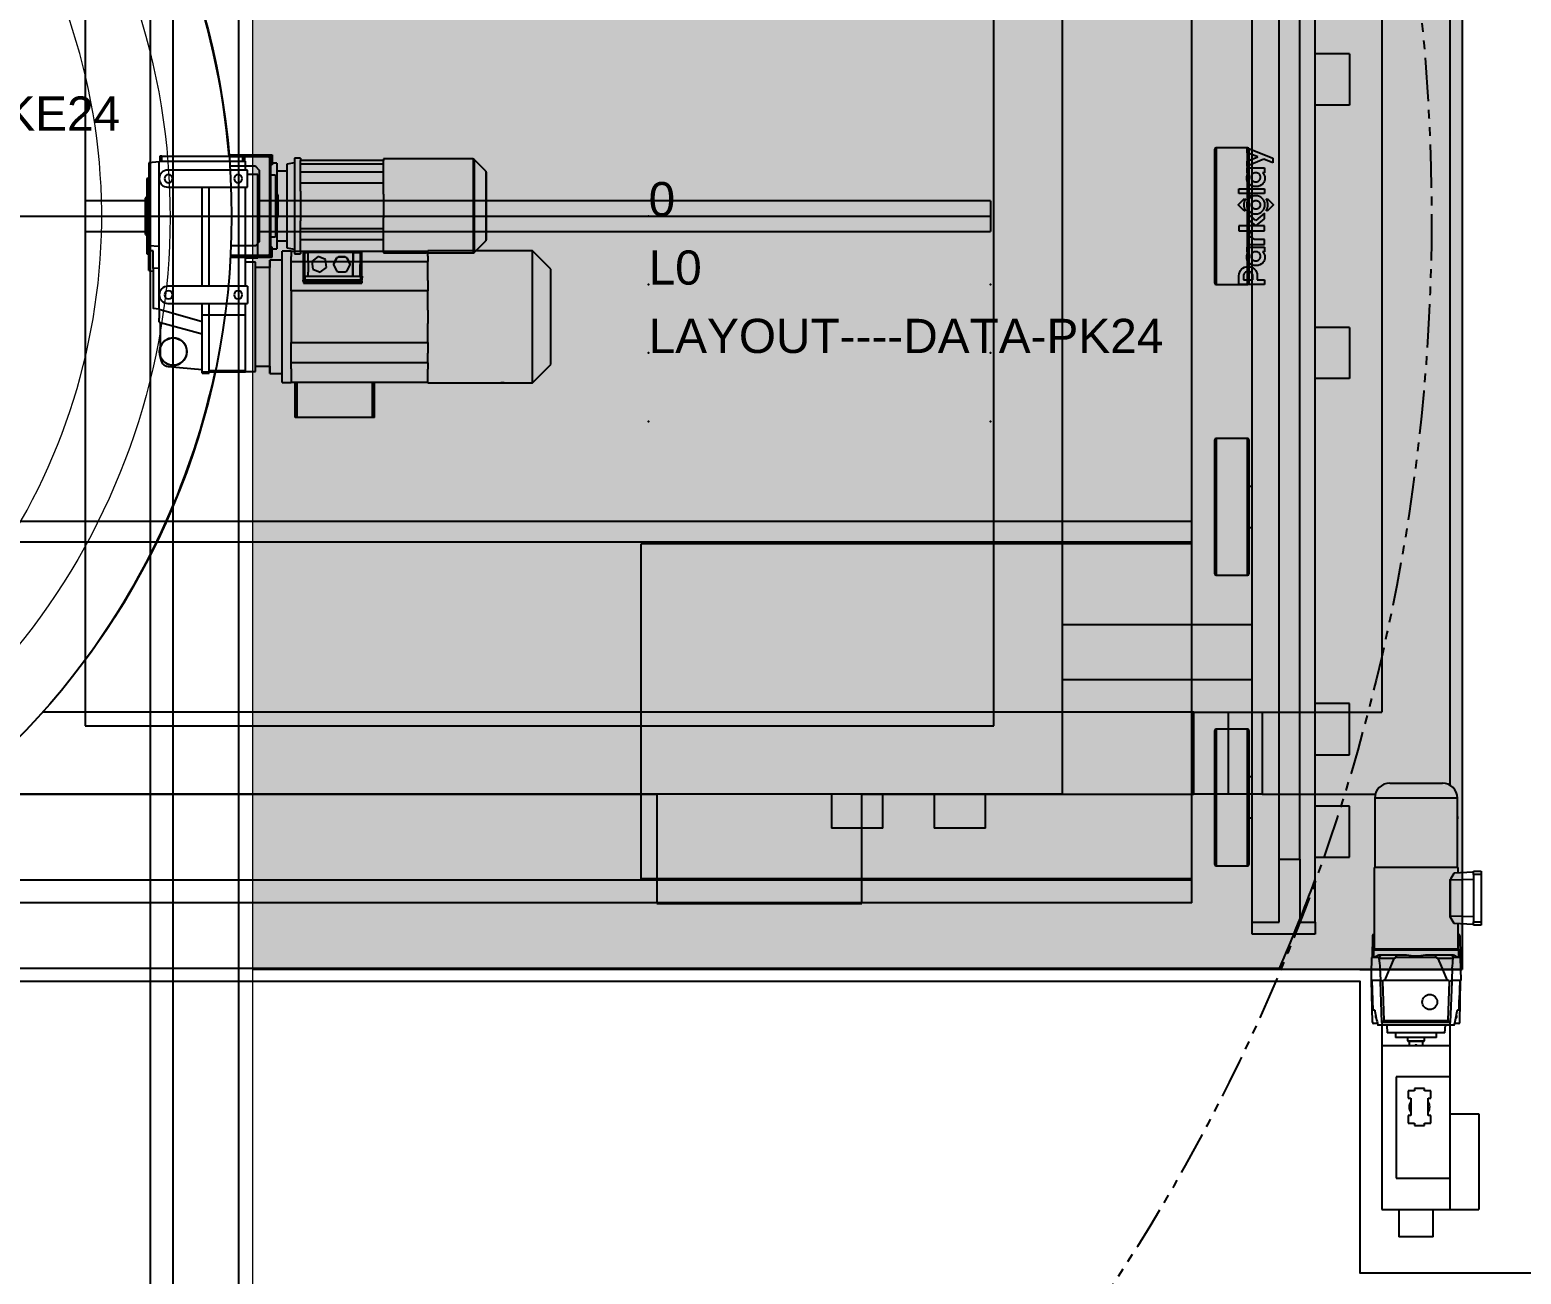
# Model space of a CAD drawing. Header units: millimetres. Extents: x 870 to 18710, y 295 to 21115.
# Drawn here: x 2006.1 to 2224.2, y 1116.1 to 1298 of the extents above; entities that cross this region are included whole.
import ezdxf

# ---------------------------------------------------------------- set-up
doc = ezdxf.new("R2010")
doc.units = ezdxf.units.MM
doc.set_wipeout_variables(frame=1)
doc.linetypes.add('PHANTOM', pattern=[12.7, 6.35, -1.27, 1.27, -1.27, 1.27, -1.27])
for name, color, linetype in [('PK24-LOGO', 7, 'Continuous'), ('PK24E', 7, 'Continuous'), ('PK24E-DATA', 7, 'Continuous'), ('PKE24E-HIDDEN', 7, 'Continuous')]:
    doc.layers.add(name, color=color, linetype=linetype)
for name, color, linetype, true_color in [('PK24-SYS-ROOM', 8, 'Continuous', 0x808080), ('PK24E-COMP-PALLET', 132, 'Continuous', 0x00b7c8), ('PK24E-HELPER', 253, 'PHANTOM', 0xa1a1a1), ('PK24E-SYS-LIFT', 31, 'Continuous', 0xffcc5a)]:
    doc.layers.add(name, color=color, linetype=linetype, true_color=true_color)
doc.layers.add('PK24E-TTARROW', color=20, linetype='Continuous', lineweight=20, true_color=0xf54b32)
doc.styles.get("Standard").update_dxf_attribs({"font": 'arial.ttf'})

# ---------------------------------------------------------------- blocks, each defined once
blk = doc.blocks.new('ELIFTTT-CHASIS--TOP-COMP-PKE24')
at = {"layer": 'PK24E-SYS-LIFT'}
for p, q in [((287.25, -83.22), (287.25, 83.22)), ((277.25, 72.5), (277.25, -72.5)), ((108.63, 9), (114.95, 9)), ((114.75, 8.8), (108.64, 8.8)), ((114.75, -5.8), (114.75, 8.8)), ((114.95, 9), (114.95, 8)), ((114.4, 8.7), (108.65, 8.7)), ((112.38, 7.3), (108.76, 7.3)), ((113.01, 6.79), (112.59, 7.21)), ((113.1, -3.58), (113.1, 6.58)), ((114.6, -5.5), (114.6, 8.5)), ((114.95, 8), (114.75, 8)), ((114.95, 7.5), (114.75, 7.5)), ((114.95, 8), (114.95, 7.5)), ((115.6, 7.75), (114.95, 7.75)), ((115.6, 7.75), (115.6, 3.3)), ((117.1, 6.6), (115.6, 6.6)), ((118.2, 7.8), (117.1, 7.61)), ((117.1, 7.61), (117.1, -4.61)), ((119.1, 8.5), (118.2, 8.5)), ((118.2, 8.5), (118.2, -5.5)), ((119.1, 8.5), (119.1, 8.15)), ((119.1, 7.64), (119.1, 8.15)), ((131.2, 8.15), (119.1, 8.15)), ((119.1, 7.64), (119.1, 7.62)), ((119.1, 6.42), (119.1, 7.62)), ((131.2, 7.62), (119.1, 7.62)), ((144.33, 8.37), (131.2, 8.37)), ((131.2, 8.37), (131.2, 8.15)), ((131.2, 7.62), (131.2, 8.15)), ((131.2, 6.42), (131.2, 7.62)), ((144.33, 8.37), (144.33, 6.36)), ((146.2, 6.58), (144.47, 8.31)), ((144.47, 8.31), (144.47, 6.32)), ((146.2, 6.58), (146.2, 5.09)), ((115.45, 6), (114.75, 6)), ((115.45, 6), (115.45, -3)), ((119.1, 4.82), (119.1, 6.42)), ((131.2, 6.42), (119.1, 6.42)), ((119.1, 3.69), (119.1, 4.82)), ((131.2, 4.82), (119.1, 4.82)), ((131.2, 4.82), (131.2, 6.42)), ((131.2, 3.22), (131.2, 4.82)), ((144.33, 6.36), (144.33, -5.37)), ((144.47, 6.32), (144.47, -5.31)), ((146.2, 5.09), (146.2, -3.58)), ((146.26, -3.44), (146.26, 6.44)), ((146.26, 6.43), (146.26, -3.43)), ((146.3, -3.35), (146.3, 6.35)), ((115.6, 1.5), (115.6, 3.3)), ((115.8, 3.13), (115.6, 3.13)), ((115.8, -0.13), (115.8, 3.13)), ((119.1, 3.69), (119.1, -0.69)), ((131.2, 3.22), (131.2, -0.22)), ((115.6, -0.3), (115.6, 1.5)), ((115.6, -0.13), (115.8, -0.13)), ((115.6, -0.3), (115.6, -4.75)), ((119.1, -1.82), (119.1, -0.69)), ((119.1, -1.82), (119.1, -1.82)), ((131.2, -1.82), (119.1, -1.82)), ((119.1, -3.44), (119.1, -1.82)), ((131.2, -1.82), (131.2, -0.22)), ((131.2, -3.44), (131.2, -1.82)), ((108.92, -4.3), (112.38, -4.3)), ((112.59, -4.21), (113.01, -3.79)), ((114.75, -3), (115.45, -3)), ((115.6, -3.6), (117.1, -3.6)), ((119.1, -3.44), (119.1, -3.57)), ((131.2, -3.44), (119.1, -3.44)), ((119.1, -5.15), (119.1, -3.57)), ((131.2, -5.15), (131.2, -3.44)), ((144.47, -5.31), (146.2, -3.58)), ((108.83, -6), (114.95, -6)), ((108.85, -5.7), (114.4, -5.7)), ((114.75, -5.8), (108.85, -5.8)), ((114.95, -4.5), (114.75, -4.5)), ((114.95, -5), (114.75, -5)), ((114.95, -5), (114.95, -4.5)), ((114.95, -4.75), (115.6, -4.75)), ((114.95, -6), (114.95, -5)), ((117.1, -4.61), (118.2, -4.8)), ((118.2, -5.5), (119.1, -5.5)), ((119.1, -5.15), (119.1, -5.5)), ((131.2, -5.15), (119.1, -5.15)), ((119.5, -5.3), (119.5, -5.15)), ((119.7, -5.3), (119.5, -5.3)), ((119.53, -8.75), (119.5, -5.3)), ((119.7, -5.3), (119.7, -5.15)), ((119.72, -5.3), (119.7, -5.3)), ((119.72, -5.3), (120.15, -5.3)), ((119.73, -8.75), (119.72, -5.3)), ((126.81, -5.3), (120.15, -5.3)), ((120.15, -5.3), (120.15, -5.3)), ((120.15, -5.3), (120.2, -8.17)), ((120.15, -5.3), (120.2, -8.17)), ((121.68, -5.91), (120.76, -6.61)), ((121.68, -5.91), (120.76, -6.61)), ((121.68, -5.91), (121.68, -5.9)), ((122.75, -6.35), (121.68, -5.91)), ((122.75, -6.35), (121.68, -5.91)), ((122.9, -7.49), (122.75, -6.35)), ((122.75, -6.35), (122.75, -6.35)), ((122.9, -7.49), (122.75, -6.35)), ((123.94, -6.92), (124.42, -6.08)), ((124.42, -6.09), (123.94, -6.92)), ((124.42, -6.09), (124.42, -6.08)), ((124.65, -5.95), (125.61, -5.95)), ((124.65, -5.95), (124.65, -5.95)), ((125.61, -5.95), (124.65, -5.95)), ((125.61, -5.95), (125.61, -5.95)), ((125.84, -6.08), (126.32, -6.92)), ((125.84, -6.09), (125.84, -6.08)), ((126.32, -6.92), (125.84, -6.09)), ((126.76, -8.17), (126.81, -5.3)), ((126.81, -5.3), (126.76, -8.17)), ((126.81, -5.3), (126.81, -5.3)), ((126.81, -5.3), (127.84, -5.3)), ((127.83, -8.75), (127.84, -5.3)), ((127.86, -5.3), (127.84, -5.3)), ((127.86, -5.3), (127.86, -5.15)), ((128.06, -5.3), (127.86, -5.3)), ((128.03, -8.75), (128.06, -5.3)), ((128.06, -5.3), (128.06, -5.15)), ((131.2, -5.15), (131.2, -5.37)), ((131.2, -5.37), (137.47, -5.37)), ((137.79, -5.37), (144.33, -5.37)), ((120.2, -8.17), (120.2, -8.17)), ((120.2, -8.75), (120.2, -8.17)), ((120.2, -8.75), (120.2, -8.17)), ((120.2, -8.75), (120.2, -8.17)), ((120.76, -6.61), (120.76, -6.61)), ((120.76, -6.61), (120.91, -7.75)), ((120.91, -7.75), (121.98, -8.2)), ((121.98, -8.2), (122.9, -7.49)), ((122.9, -7.49), (122.9, -7.49)), ((123.93, -7.05), (123.93, -7.05)), ((123.94, -6.92), (123.94, -6.91)), ((123.94, -7.19), (124.42, -8.02)), ((124.65, -8.15), (125.61, -8.15)), ((125.84, -8.02), (126.32, -7.19)), ((126.32, -6.92), (126.32, -6.91)), ((126.33, -7.05), (126.33, -7.05)), ((126.76, -8.17), (126.76, -8.17)), ((126.76, -8.17), (126.76, -8.17)), ((126.76, -8.75), (126.76, -8.17)), ((126.76, -8.75), (126.76, -8.17)), ((126.76, -8.17), (126.76, -8.75)), ((119.48, -8.75), (119.49, -9.33)), ((119.71, -8.75), (119.48, -8.75)), ((119.49, -9.5), (119.59, -9.5)), ((119.49, -9.5), (119.5, -9.68)), ((119.5, -9.68), (119.5, -9.75)), ((119.5, -9.68), (128.06, -9.68)), ((119.5, -9.75), (119.5, -9.8)), ((119.5, -9.75), (128.06, -9.75)), ((119.5, -9.8), (128.06, -9.8)), ((119.59, -9.5), (127.97, -9.5)), ((127.97, -9.5), (119.59, -9.5)), ((119.59, -9.5), (119.59, -9.5)), ((119.71, -8.75), (119.71, -9.29)), ((119.71, -8.75), (127.85, -8.75)), ((119.71, -9.29), (127.85, -9.29)), ((127.85, -8.75), (127.85, -9.29)), ((128.08, -8.75), (127.85, -8.75)), ((127.97, -9.5), (128.07, -9.5)), ((127.97, -9.5), (127.97, -9.5)), ((128.07, -9.5), (128.06, -9.68)), ((128.06, -9.68), (128.06, -9.75)), ((128.06, -9.75), (128.06, -9.8)), ((128.08, -8.75), (128.07, -9.33)), ((249.75, -72.5), (81.39, -72.5)), ((249.75, -84.5), (249.75, -72.5)), ((249.75, -72.5), (254.75, -72.5)), ((254.75, -72.5), (254.75, -84.5)), ((254.75, -72.5), (259.75, -72.5)), ((259.75, -72.5), (259.75, -84.5)), ((259.75, -72.5), (277.25, -72.5)), ((68.85, -84.5), (171.2, -84.5)), ((171.2, -84.5), (171.2, -100.5)), ((201.2, -100.5), (201.2, -84.5)), ((201.2, -84.5), (249.75, -84.5)), ((254.75, -84.5), (249.75, -84.5)), ((259.75, -84.5), (254.75, -84.5)), ((259.75, -84.5), (276.28, -84.5)), ((278.4, -82.9), (286.1, -82.9)), ((276.2, -85.1), (276.2, -95.25)), ((288.3, -85.1), (276.2, -85.1)), ((288.3, -87.8), (288.3, -85.1)), ((288.3, -88.12), (288.3, -87.8)), ((288.3, -95.25), (288.3, -88.12)), ((276.1, -95.25), (276.1, -107.18)), ((288.4, -95.25), (276.1, -95.25)), ((290.65, -95.9), (287.79, -96.05)), ((288.4, -96.02), (288.4, -95.25)), ((290.65, -96.28), (290.65, -95.78)), ((290.65, -95.78), (291.75, -95.78)), ((291.75, -95.78), (291.75, -96.28)), ((287.2, -97.08), (287.2, -102.38)), ((287.2, -97.08), (287.25, -97.08)), ((290.65, -97), (287.25, -97.08)), ((287.25, -97.01), (287.25, -97.08)), ((287.25, -97.08), (287.25, -102.38)), ((287.25, -97.08), (287.25, -97.08)), ((291.75, -96.28), (290.65, -96.28)), ((290.65, -96.28), (290.65, -103.18)), ((291.75, -96.28), (291.75, -103.18)), ((171.2, -100.5), (201.2, -100.5)), ((287.2, -102.38), (287.25, -102.38)), ((290.65, -102.45), (287.25, -102.38)), ((287.25, -102.38), (287.25, -102.38)), ((287.25, -102.45), (287.25, -102.38)), ((290.65, -103.56), (287.79, -103.41)), ((288.4, -107.18), (288.4, -103.44)), ((290.65, -103.18), (291.75, -103.18)), ((290.65, -103.68), (290.65, -103.18)), ((291.75, -103.68), (290.65, -103.68)), ((291.75, -103.18), (291.75, -103.68)), ((275.86, -105.25), (275.81, -108.33)), ((276.1, -105.05), (276.06, -105.05)), ((288.44, -105.05), (288.4, -105.05)), ((288.64, -105.25), (288.69, -108.33)), ((275.73, -108.41), (275.67, -111.75)), ((276, -108.14), (275.73, -108.41)), ((276.78, -108.41), (275.73, -108.41)), ((276, -107.35), (276, -108.31)), ((288.5, -107.35), (276, -107.35)), ((282.25, -107.18), (276.1, -107.18)), ((276.78, -108.41), (277.13, -108)), ((276.81, -108), (277.13, -108)), ((279.06, -108.55), (276.83, -108.55)), ((277.13, -108), (279.43, -108)), ((277.69, -111.75), (279.06, -108.55)), ((279.3, -108.41), (279.06, -108.55)), ((279.3, -108.41), (279.43, -108)), ((285.2, -108.41), (279.3, -108.41)), ((279.43, -108), (280.85, -108)), ((288.4, -107.18), (282.25, -107.18)), ((283.65, -108), (285.07, -108)), ((285.2, -108.41), (285.07, -108)), ((285.07, -108), (287.37, -108)), ((285.44, -108.55), (285.2, -108.41)), ((285.44, -108.55), (286.81, -111.75)), ((287.67, -108.55), (285.44, -108.55)), ((287.72, -108.41), (287.37, -108)), ((287.37, -108), (287.69, -108)), ((288.77, -108.41), (287.72, -108.41)), ((288.5, -108.31), (288.5, -107.35)), ((288.77, -108.41), (288.5, -108.14)), ((288.83, -111.75), (288.77, -108.41)), ((276.97, -109.94), (277.03, -111.69)), ((287.53, -109.94), (287.47, -111.69)), ((277.04, -111.75), (275.67, -111.75)), ((275.86, -117.85), (275.75, -111.75)), ((275.79, -111.75), (275.94, -116.1)), ((277.03, -111.69), (277.34, -111.91)), ((277.04, -111.91), (277.03, -111.69)), ((277.26, -117.91), (277.04, -111.91)), ((277.41, -111.75), (277.34, -111.91)), ((277.34, -111.91), (277.55, -117.61)), ((277.69, -111.75), (277.41, -111.75)), ((286.81, -111.75), (277.69, -111.75)), ((287.09, -111.75), (286.81, -111.75)), ((286.95, -117.61), (287.16, -111.91)), ((287.09, -111.75), (287.16, -111.91)), ((287.47, -111.69), (287.16, -111.91)), ((287.46, -111.91), (287.24, -117.91)), ((287.46, -111.91), (287.47, -111.69)), ((288.83, -111.75), (287.46, -111.75)), ((288.56, -116.1), (288.71, -111.75)), ((288.64, -117.85), (288.75, -111.75)), ((288.62, -114.18), (288.59, -114.17)), ((276.18, -116.1), (275.94, -116.1)), ((277.26, -117.91), (277.55, -117.61)), ((277.55, -117.61), (286.95, -117.61)), ((286.95, -117.61), (287.24, -117.91)), ((288.56, -116.1), (288.32, -116.1)), ((288.54, -115.62), (288.58, -115.63)), ((276.61, -118.05), (276.06, -118.05)), ((277.28, -118.3), (276.68, -118.3)), ((277.25, -118.3), (277.25, -121.25)), ((287.24, -117.91), (277.26, -117.91)), ((277.26, -117.91), (277.28, -118.3)), ((287.22, -118.3), (277.28, -118.3)), ((277.97, -118.3), (278.03, -119.4)), ((286.47, -119.4), (278.03, -119.4)), ((279.25, -119.4), (279.25, -120.1)), ((285.25, -120.1), (285.25, -119.4)), ((286.47, -119.4), (286.53, -118.3)), ((287.22, -118.3), (287.24, -117.91)), ((287.82, -118.3), (287.22, -118.3)), ((287.25, -121.25), (287.25, -118.3)), ((288.44, -118.05), (287.89, -118.05)), ((277.25, -121.25), (287.25, -121.25)), ((277.25, -121.25), (277.25, -145.25)), ((285.25, -120.1), (279.25, -120.1)), ((281, -120.1), (281, -120.6)), ((281, -120.6), (281.1, -120.7)), ((281, -120.6), (283.5, -120.6)), ((283.4, -120.7), (281.1, -120.7)), ((281.25, -120.7), (281.25, -121.25)), ((283.25, -121.25), (283.25, -120.7)), ((283.4, -120.7), (283.5, -120.6)), ((283.5, -120.6), (283.5, -120.1)), ((287.25, -125.85), (287.25, -121.25)), ((287.25, -125.85), (279.35, -125.85)), ((279.35, -125.85), (279.35, -140.65)), ((287.25, -140.65), (287.25, -125.85)), ((281.1, -127.88), (281.1, -128.98)), ((282.02, -127.88), (281.1, -127.88)), ((282.02, -127.55), (282.02, -127.88)), ((283.48, -127.55), (282.02, -127.55)), ((283.48, -127.88), (283.48, -127.55)), ((284.4, -127.88), (283.48, -127.88)), ((284.4, -128.98), (284.4, -127.88)), ((281.1, -128.98), (281.48, -128.98)), ((281.48, -128.98), (281.48, -131.52)), ((284.02, -128.98), (284.4, -128.98)), ((284.02, -131.52), (284.02, -128.98)), ((281.1, -131.52), (281.1, -132.62)), ((281.48, -131.52), (281.1, -131.52)), ((281.1, -132.62), (282.02, -132.62)), ((282.02, -132.62), (282.02, -132.95)), ((282.02, -132.95), (283.48, -132.95)), ((283.48, -132.62), (284.4, -132.62)), ((283.48, -132.95), (283.48, -132.62)), ((284.4, -131.52), (284.02, -131.52)), ((284.4, -132.62), (284.4, -131.52)), ((287.25, -131.25), (291.45, -131.25)), ((291.45, -131.25), (291.45, -145.25)), ((279.35, -140.65), (287.25, -140.65)), ((287.25, -145.25), (287.25, -140.65)), ((277.25, -145.25), (287.25, -145.25)), ((279.75, -145.25), (279.75, -149.25)), ((284.75, -149.25), (284.75, -145.25)), ((287.25, -145.25), (291.45, -145.25)), ((284.75, -149.25), (279.75, -149.25))]:
    blk.add_line(p, q, dxfattribs=at)
at = {"layer": 'PK24E-SYS-LIFT', "flags": 128}
for points in [[(119.49, -9.5), (119.49, -9.42), (119.49, -9.33)], [(128.07, -9.5), (128.07, -9.42), (128.07, -9.33)]]:
    blk.add_lwpolyline(points, dxfattribs=at)
at = {"layer": 'PK24E-SYS-LIFT'}
for centre, radius in [((0, 0), 109), ((284.25, -114.91), 1.1)]:
    blk.add_circle(centre, radius, dxfattribs=at)
for centre, radius, start, end in [((112.38, 7), 0.3, 45, 90), ((112.8, 6.58), 0.3, 0, 45), ((114.4, 8.5), 0.2, 0, 90), ((144.33, 8.17), 0.2, 45, 90), ((146.06, 6.44), 0.2, 0, 45), ((146.19, 6.35), 0.11, 0, 50.4877), ((115.4, 3.3), 0.2, 0, 75.5225), ((115.4, -0.3), 0.2, 284.4775, 0), ((112.38, -4), 0.3, 270, 315), ((112.8, -3.58), 0.3, 315, 0), ((146.06, -3.44), 0.2, 315, 0), ((146.19, -3.35), 0.11, 309.5123, 0), ((114.4, -5.5), 0.2, 270, 0), ((137.63, -12.31), 6.94, 88.6726, 91.3112), ((144.33, -5.17), 0.2, 270, 315), ((119.56, -9.5), 0.0322, 1.5298, 3.1054), ((127.94, -9.5), 0.0274, 357.5302, 359.3787), ((278.4, -85.1), 2.2, 90, 180), ((286.1, -85.1), 2.2, 0, 90), ((282.25, -93.43), 6.15, 323.5945, 324.3984), ((282.25, -106.03), 6.15, 35.6016, 36.4055), ((276.06, -105.25), 0.2, 90, 179), ((288.44, -105.25), 0.2, 1, 90), ((276.2, -107.35), 0.2, 120, 180), ((282.25, -101.91), 6.25, 257.0707, 282.9293), ((288.3, -107.35), 0.2, 0, 60), ((276.75, -117), 0.45, 155.4253, 227.7547), ((287.75, -117), 0.45, 312.2453, 24.5747), ((276.06, -117.85), 0.2, 181, 270), ((288.44, -117.85), 0.2, 270, 359), ((282.75, -130.25), 1.5, 147.8509, 212.1491), ((282.75, -130.25), 1.5, 327.8509, 32.1491)]:
    blk.add_arc(centre, radius, start, end, dxfattribs=at)
for centre, major_axis, ratio, start_param, end_param in [((125.13, -7.05), (1.2, 0), 0.999924, 1.981934, 2.206856), ((125.13, -7.05), (1.2, 0), 0.999924, 0.934737, 1.159658), ((125.13, -7.05), (1.2, 0), 0.999924, 3.029132, 3.254054), ((125.13, -7.05), (1.2, 0), 0.999924, 4.076329, 4.301251), ((125.13, -7.05), (1.2, 0), 0.999924, 5.123527, 5.348449), ((125.13, -7.05), (1.2, 0), 0.999924, 6.170724, 6.395646), ((114.79, 16.33), (18.71, -18.48), 0.975618, 5.661152, 5.669909), ((132.77, 16.33), (18.71, 18.48), 0.975618, 3.754869, 3.763626), ((282.25, -93.8), (4.43, 4.6), 0.92858, 4.894943, 5.068696), ((282.25, -105.66), (-4.43, 4.6), 0.92858, 4.356082, 4.529835), ((305.37, -85.52), (26.34, 26.35), 0.507143, 2.92615, 2.93364), ((304.57, -27.64), (17.65, 106.42), 0.210212, 2.468706, 2.489106), ((259.93, -27.64), (-17.65, 106.42), 0.210216, 3.79411, 3.814504), ((259.13, -85.52), (-26.34, 26.35), 0.507159, 3.349555, 3.357045), ((305.67, -111.06), (0, 29.91), 0.99939, 1.745058, 1.81444), ((258.83, -111.06), (0, 29.91), 0.99939, 4.468745, 4.538127)]:
    blk.add_ellipse(centre, major_axis=major_axis, ratio=ratio, start_param=start_param, end_param=end_param, dxfattribs=at)
for points, knots in [([(120.2, -8.17), (120.2, -8.17), (120.2, -8.17), (120.2, -8.17), (120.2, -8.17), (120.2, -8.17), (120.2, -8.17)], [0, 0, 0, 0, 0.043511, 0.220779, 0.610768, 1, 1, 1, 1]), ([(119.59, -9.5), (119.59, -9.5), (119.59, -9.5), (119.59, -9.5), (119.59, -9.5)], [0, 0, 0, 0, 0.942376, 1, 1, 1, 1]), ([(127.97, -9.5), (127.97, -9.5), (127.97, -9.5), (127.97, -9.5), (127.97, -9.5)], [0, 0, 0, 0, 0.058671, 1, 1, 1, 1]), ([(288.3, -87.8), (288.3, -87.8), (288.3, -87.81), (288.3, -87.83), (288.3, -87.87), (288.3, -87.92), (288.3, -87.98), (288.3, -88.03), (288.3, -88.08), (288.3, -88.11), (288.3, -88.12), (288.3, -88.12), (288.3, -88.12)], [0, 0, 0, 0, 0.106425, 0.212833, 0.319705, 0.427399, 0.535627, 0.64388, 0.751778, 0.859172, 0.966191, 1, 1, 1, 1]), ([(276, -108.31), (276, -108.31), (276, -108.34), (276.02, -108.35), (276.08, -108.36), (276.16, -108.34), (276.27, -108.29), (276.41, -108.23), (276.58, -108.14), (276.73, -108.05), (276.81, -108)], [0, 0, 0, 0, 0.053259, 0.184632, 0.316005, 0.44367, 0.571338, 0.702705, 0.834078, 1, 1, 1, 1]), ([(287.69, -108), (287.78, -108.05), (288, -108.18), (288.21, -108.29), (288.35, -108.34), (288.43, -108.36), (288.47, -108.35), (288.5, -108.34), (288.5, -108.31), (288.5, -108.31)], [0, 0, 0, 0, 0.189659, 0.44506, 0.57653, 0.707999, 0.799497, 0.930008, 1, 1, 1, 1]), ([(288.58, -114.19), (288.58, -114.19), (288.57, -114.2), (288.56, -114.28), (288.54, -114.44), (288.53, -114.66), (288.51, -114.9), (288.51, -115.15), (288.51, -115.36), (288.52, -115.53), (288.53, -115.62), (288.53, -115.62), (288.54, -115.61)], [0, 0, 0, 0, 0.009511, 0.124893, 0.240611, 0.356456, 0.472081, 0.587302, 0.702221, 0.817124, 0.932235, 1, 1, 1, 1]), ([(288.61, -114.18), (288.61, -114.18), (288.61, -114.16), (288.61, -114.22), (288.6, -114.37), (288.6, -114.62), (288.6, -114.9), (288.59, -115.18), (288.59, -115.43), (288.58, -115.58), (288.58, -115.64), (288.58, -115.63), (288.58, -115.63)], [0, 0, 0, 0, 0.000422, 0.125216, 0.249969, 0.374831, 0.499914, 0.625089, 0.750116, 0.875001, 0.999834, 1, 1, 1, 1]), ([(288.58, -115.24), (288.58, -115.23), (288.58, -115.15), (288.59, -114.97), (288.6, -114.73), (288.6, -114.53), (288.6, -114.43), (288.6, -114.39)], [0, 0, 0, 0, 0.041978, 0.306281, 0.570431, 0.834353, 1, 1, 1, 1]), ([(288.6, -114.39), (288.6, -114.33), (288.6, -114.23), (288.59, -114.2), (288.59, -114.18)], [0, 0, 0, 0, 0.500013, 1, 1, 1, 1]), ([(276.18, -116.1), (276.19, -116.11), (276.21, -116.12), (276.22, -116.18), (276.23, -116.23), (276.24, -116.25)], [0, 0, 0, 0, 0.43316, 0.866325, 1, 1, 1, 1]), ([(288.26, -116.25), (288.27, -116.21), (288.29, -116.14), (288.31, -116.1), (288.31, -116.1), (288.32, -116.1)], [0, 0, 0, 0, 0.432931, 0.865827, 1, 1, 1, 1]), ([(276.67, -118.28), (276.67, -118.28), (276.67, -118.3), (276.68, -118.3), (276.68, -118.3)], [0, 0, 0, 0, 0.485402, 1, 1, 1, 1]), ([(287.82, -118.3), (287.82, -118.3), (287.83, -118.3), (287.83, -118.28), (287.83, -118.28)], [0, 0, 0, 0, 0.487803, 1, 1, 1, 1]), ([(282.41, -121.25), (282.39, -121.24), (282.34, -121.21), (282.25, -121.2), (282.16, -121.21), (282.11, -121.24), (282.09, -121.25)], [0, 0, 0, 0, 0.230406, 0.49981, 0.78779, 1, 1, 1, 1])]:
    blk.add_open_spline(points, degree=3, knots=knots, dxfattribs=at)
blk = doc.blocks.new('LOGO----DECOR-PK24')
at = {"layer": 'PK24-LOGO'}
for p, q in [((0.79, 1.37), (1.61, 2.19)), ((1.61, 2.19), (1.67, 2.21)), ((1.67, 2.21), (1.73, 2.19)), ((1.73, 2.19), (2.54, 1.37)), ((-10, 2.13), (-8.71, 2.13)), ((-10, -1.62), (-10, 2.13)), ((-9.29, 1.47), (-9.29, 0.11)), ((-8.76, 1.47), (-9.29, 1.47)), ((-9.29, 0.11), (-8.76, 0.11)), ((-8.61, 1.46), (-8.76, 1.47)), ((-8.76, 0.11), (-8.61, 0.13)), ((-8.71, 2.13), (-8.43, 2.11)), ((-8.48, 1.42), (-8.61, 1.46)), ((-8.61, 0.13), (-8.48, 0.17)), ((-8.36, 1.35), (-8.48, 1.42)), ((-8.48, 0.17), (-8.36, 0.23)), ((-8.43, 2.11), (-8.3, 2.07)), ((-8.26, 1.27), (-8.36, 1.35)), ((-8.36, 0.23), (-8.26, 0.31)), ((-8.3, 2.07), (-8.17, 2.03)), ((-8.19, 1.17), (-8.26, 1.27)), ((-8.26, 0.31), (-8.19, 0.41)), ((-8.13, 1.05), (-8.19, 1.17)), ((-8.19, 0.41), (-8.13, 0.53)), ((-8.17, 2.03), (-7.94, 1.9)), ((-8.09, 0.93), (-8.13, 1.05)), ((-8.13, 0.53), (-8.09, 0.66)), ((-8.08, 0.79), (-8.09, 0.93)), ((-8.09, 0.66), (-8.08, 0.79)), ((-7.94, 1.9), (-7.74, 1.74)), ((-7.74, 1.74), (-7.58, 1.55)), ((-7.58, 0.04), (-7.74, -0.16)), ((-7.58, 1.55), (-7.46, 1.32)), ((-7.46, 0.27), (-7.58, 0.04)), ((-7.46, 1.32), (-7.38, 1.06)), ((-7.38, 0.52), (-7.46, 0.27)), ((-7.38, 1.06), (-7.36, 0.79)), ((-7.36, 0.79), (-7.38, 0.52)), ((-7.19, -0.02), (-7.16, 0.13)), ((-7.16, 0.13), (-7.11, 0.26)), ((-7.11, 0.26), (-6.98, 0.49)), ((-6.98, 0.49), (-6.82, 0.68)), ((-6.82, 0.68), (-6.62, 0.82)), ((-6.62, 0.82), (-6.41, 0.92)), ((-6.42, 0.06), (-6.48, -0.05)), ((-6.33, 0.17), (-6.42, 0.06)), ((-6.41, 0.92), (-6.19, 0.98)), ((-6.23, 0.25), (-6.33, 0.17)), ((-6.11, 0.31), (-6.23, 0.25)), ((-6.19, 0.98), (-5.97, 1)), ((-5.98, 0.35), (-6.11, 0.31)), ((-5.84, 0.36), (-5.98, 0.35)), ((-5.97, 1), (-5.74, 0.98)), ((-5.71, 0.35), (-5.84, 0.36)), ((-5.74, 0.98), (-5.53, 0.92)), ((-5.58, 0.31), (-5.71, 0.35)), ((-5.47, 0.24), (-5.58, 0.31)), ((-5.53, 0.92), (-5.35, 0.82)), ((-5.37, 0.16), (-5.47, 0.24)), ((-5.29, 0.06), (-5.37, 0.16)), ((-5.35, 0.82), (-5.21, 0.7)), ((-5.23, -0.06), (-5.29, 0.06)), ((-5.21, 0.7), (-5.21, 0.95)), ((-5.21, 0.95), (-4.5, 0.95)), ((-4.5, 0.95), (-4.5, -1.62)), ((-3.41, 0.95), (-4.11, 0.95)), ((-4.11, 0.95), (-4.11, -1.62)), ((-3.41, 0.53), (-3.41, 0.95)), ((-3.36, 0.62), (-3.41, 0.53)), ((-3.37, -0.03), (-3.32, 0.06)), ((-3.29, 0.71), (-3.36, 0.62)), ((-3.32, 0.06), (-3.26, 0.13)), ((-3.22, 0.78), (-3.29, 0.71)), ((-3.26, 0.13), (-3.19, 0.19)), ((-3.14, 0.84), (-3.22, 0.78)), ((-3.19, 0.19), (-3.11, 0.23)), ((-3.05, 0.89), (-3.14, 0.84)), ((-3.11, 0.23), (-3.02, 0.26)), ((-2.94, 0.92), (-3.05, 0.89)), ((-3.02, 0.26), (-2.92, 0.27)), ((-2.83, 0.94), (-2.94, 0.92)), ((-2.92, 0.27), (-2.42, 0.27)), ((-2.7, 0.95), (-2.83, 0.94)), ((-2.42, 0.95), (-2.7, 0.95)), ((-2.42, 0.27), (-2.42, 0.95)), ((-1.42, 2.13), (-2.13, 2.13)), ((-2.13, 2.13), (-2.13, -1.62)), ((-1.42, -1.62), (-1.42, 2.13)), ((-0.37, 0.95), (-1.42, -0.33)), ((-0.61, -0.33), (0.44, 0.95)), ((0.44, 0.95), (-0.37, 0.95)), ((0.44, 0.19), (0.36, -0.06)), ((0.56, 0.41), (0.44, 0.19)), ((0.72, 0.61), (0.56, 0.41)), ((0.92, 0.77), (0.72, 0.61)), ((0.77, 1.32), (0.79, 1.37)), ((0.78, 1.26), (0.77, 1.32)), ((0.81, 1.24), (0.78, 1.26)), ((0.85, 1.23), (0.81, 1.24)), ((0.89, 1.24), (0.85, 1.23)), ((1.07, 1.32), (0.89, 1.24)), ((1.15, 0.9), (0.92, 0.77)), ((1.27, 1.37), (1.07, 1.32)), ((1.07, -0.08), (1.13, 0.03)), ((1.13, 0.03), (1.21, 0.12)), ((1.4, 0.98), (1.15, 0.9)), ((1.21, 0.12), (1.3, 0.2)), ((1.46, 1.41), (1.27, 1.37)), ((1.3, 0.2), (1.41, 0.26)), ((1.67, 1), (1.4, 0.98)), ((1.41, 0.26), (1.54, 0.3)), ((1.67, 1.42), (1.46, 1.41)), ((1.54, 0.3), (1.67, 0.31)), ((1.87, 1.41), (1.67, 1.42)), ((1.94, 0.98), (1.67, 1)), ((1.67, 0.31), (1.8, 0.3)), ((1.8, 0.3), (1.92, 0.26)), ((2.07, 1.37), (1.87, 1.41)), ((1.92, 0.26), (2.03, 0.2)), ((2.19, 0.9), (1.94, 0.98)), ((2.03, 0.2), (2.13, 0.12)), ((2.26, 1.32), (2.07, 1.37)), ((2.13, 0.12), (2.2, 0.03)), ((2.41, 0.77), (2.19, 0.9)), ((2.2, 0.03), (2.26, -0.08)), ((2.45, 1.24), (2.26, 1.32)), ((2.61, 0.61), (2.41, 0.77)), ((2.48, 1.23), (2.45, 1.24)), ((2.52, 1.24), (2.48, 1.23)), ((2.55, 1.26), (2.52, 1.24)), ((2.54, 1.37), (2.57, 1.32)), ((2.57, 1.32), (2.55, 1.26)), ((2.78, 0.41), (2.61, 0.61)), ((2.9, 0.19), (2.78, 0.41)), ((2.98, -0.06), (2.9, 0.19)), ((3.31, 2.13), (4.01, 2.13)), ((3.31, -1.62), (3.31, 2.13)), ((4.01, 2.13), (4.01, -1.62)), ((4.37, -0.02), (4.4, 0.13)), ((4.4, 0.13), (4.45, 0.26)), ((4.45, 0.26), (4.58, 0.49)), ((4.58, 0.49), (4.74, 0.68)), ((4.74, 0.68), (4.93, 0.82)), ((4.93, 0.82), (5.15, 0.92)), ((5.14, 0.06), (5.08, -0.05)), ((5.23, 0.17), (5.14, 0.06)), ((5.15, 0.92), (5.37, 0.98)), ((5.33, 0.25), (5.23, 0.17)), ((5.45, 0.31), (5.33, 0.25)), ((5.37, 0.98), (5.59, 1)), ((5.58, 0.35), (5.45, 0.31)), ((5.72, 0.36), (5.58, 0.35)), ((5.59, 1), (5.82, 0.98)), ((5.85, 0.35), (5.72, 0.36)), ((5.82, 0.98), (6.03, 0.92)), ((5.98, 0.31), (5.85, 0.35)), ((6.09, 0.24), (5.98, 0.31)), ((6.03, 0.92), (6.21, 0.82)), ((6.19, 0.16), (6.09, 0.24)), ((6.27, 0.06), (6.19, 0.16)), ((6.21, 0.82), (6.35, 0.7)), ((6.32, -0.06), (6.27, 0.06)), ((6.35, 0.7), (6.35, 0.95)), ((6.35, 0.95), (7.06, 0.95)), ((7.06, 0.95), (7.06, -1.62)), ((8.33, -1.51), (7.31, 0.95)), ((7.31, 0.95), (8.05, 0.95)), ((8.05, 0.95), (8.68, -0.63)), ((10, 0.95), (8.51, -2.81)), ((8.68, -0.63), (9.27, 0.95)), ((9.27, 0.95), (10, 0.95)), ((-9.29, -1.62), (-10, -1.62)), ((-8.71, -0.55), (-9.29, -0.55)), ((-9.29, -0.55), (-9.29, -1.62)), ((-8.43, -0.52), (-8.71, -0.55)), ((-8.3, -0.49), (-8.43, -0.52)), ((-8.17, -0.44), (-8.3, -0.49)), ((-7.94, -0.32), (-8.17, -0.44)), ((-7.74, -0.16), (-7.94, -0.32)), ((-7.22, -0.33), (-7.21, -0.17)), ((-7.21, -0.5), (-7.22, -0.33)), ((-7.21, -0.17), (-7.19, -0.02)), ((-7.19, -0.65), (-7.21, -0.5)), ((-7.16, -0.79), (-7.19, -0.65)), ((-7.1, -0.92), (-7.16, -0.79)), ((-6.97, -1.15), (-7.1, -0.92)), ((-6.81, -1.34), (-6.97, -1.15)), ((-6.62, -1.48), (-6.81, -1.34)), ((-6.41, -1.59), (-6.62, -1.48)), ((-6.52, -0.18), (-6.53, -0.33)), ((-6.53, -0.33), (-6.52, -0.47)), ((-6.48, -0.05), (-6.52, -0.18)), ((-6.52, -0.47), (-6.48, -0.6)), ((-6.48, -0.6), (-6.42, -0.72)), ((-6.42, -0.72), (-6.33, -0.82)), ((-6.19, -1.65), (-6.41, -1.59)), ((-6.33, -0.82), (-6.23, -0.9)), ((-6.23, -0.9), (-6.11, -0.97)), ((-5.98, -1.67), (-6.19, -1.65)), ((-6.11, -0.97), (-5.98, -1.01)), ((-5.98, -1.01), (-5.84, -1.02)), ((-5.74, -1.65), (-5.98, -1.67)), ((-5.84, -1.02), (-5.71, -1.01)), ((-5.53, -1.57), (-5.74, -1.65)), ((-5.71, -1.01), (-5.58, -0.97)), ((-5.58, -0.97), (-5.47, -0.9)), ((-5.35, -1.47), (-5.53, -1.57)), ((-5.47, -0.9), (-5.37, -0.82)), ((-5.37, -0.82), (-5.29, -0.72)), ((-5.21, -1.33), (-5.35, -1.47)), ((-5.29, -0.72), (-5.23, -0.6)), ((-5.2, -0.19), (-5.23, -0.06)), ((-5.23, -0.6), (-5.2, -0.47)), ((-5.21, -1.62), (-5.21, -1.33)), ((-5.21, -1.33), (-5.21, -1.33)), ((-4.5, -1.62), (-5.21, -1.62)), ((-5.19, -0.33), (-5.2, -0.19)), ((-5.2, -0.47), (-5.19, -0.33)), ((-4.11, -1.62), (-3.41, -1.62)), ((-3.41, -0.21), (-3.4, -0.12)), ((-3.41, -1.62), (-3.41, -0.21)), ((-3.4, -0.12), (-3.37, -0.03)), ((-2.13, -1.62), (-1.42, -1.62)), ((-1.42, -0.33), (-0.37, -1.62)), ((0.44, -1.62), (-0.61, -0.33)), ((-0.37, -1.62), (0.44, -1.62)), ((0.36, -0.06), (0.33, -0.33)), ((0.33, -0.33), (0.36, -0.6)), ((0.36, -0.6), (0.44, -0.85)), ((0.44, -0.85), (0.56, -1.08)), ((0.56, -1.08), (0.72, -1.28)), ((0.72, -1.28), (0.92, -1.44)), ((0.77, -1.98), (0.78, -1.93)), ((0.79, -2.04), (0.77, -1.98)), ((0.78, -1.93), (0.81, -1.9)), ((1.61, -2.85), (0.79, -2.04)), ((0.81, -1.9), (0.85, -1.89)), ((0.85, -1.89), (0.89, -1.9)), ((0.89, -1.9), (1.07, -1.98)), ((0.92, -1.44), (1.15, -1.56)), ((1.02, -0.33), (1.03, -0.2)), ((1.03, -0.46), (1.02, -0.33)), ((1.03, -0.2), (1.07, -0.08)), ((1.07, -0.59), (1.03, -0.46)), ((1.13, -0.7), (1.07, -0.59)), ((1.07, -1.98), (1.27, -2.04)), ((1.21, -0.79), (1.13, -0.7)), ((1.15, -1.56), (1.4, -1.64)), ((1.3, -0.87), (1.21, -0.79)), ((1.27, -2.04), (1.46, -2.07)), ((1.41, -0.93), (1.3, -0.87)), ((1.4, -1.64), (1.67, -1.67)), ((1.54, -0.97), (1.41, -0.93)), ((1.46, -2.07), (1.67, -2.09)), ((1.67, -0.98), (1.54, -0.97)), ((1.8, -0.97), (1.67, -0.98)), ((1.67, -1.67), (1.94, -1.64)), ((1.67, -2.09), (1.87, -2.07)), ((2.54, -2.04), (1.73, -2.85)), ((1.92, -0.93), (1.8, -0.97)), ((1.87, -2.07), (2.07, -2.04)), ((2.03, -0.87), (1.92, -0.93)), ((1.94, -1.64), (2.19, -1.56)), ((2.13, -0.79), (2.03, -0.87)), ((2.07, -2.04), (2.26, -1.98)), ((2.2, -0.7), (2.13, -0.79)), ((2.19, -1.56), (2.41, -1.44)), ((2.26, -0.59), (2.2, -0.7)), ((2.26, -0.08), (2.3, -0.2)), ((2.3, -0.46), (2.26, -0.59)), ((2.26, -1.98), (2.45, -1.9)), ((2.3, -0.2), (2.31, -0.33)), ((2.31, -0.33), (2.3, -0.46)), ((2.41, -1.44), (2.61, -1.28)), ((2.45, -1.9), (2.48, -1.89)), ((2.48, -1.89), (2.52, -1.9)), ((2.52, -1.9), (2.55, -1.93)), ((2.57, -1.98), (2.54, -2.04)), ((2.55, -1.93), (2.57, -1.98)), ((2.61, -1.28), (2.78, -1.08)), ((2.78, -1.08), (2.9, -0.85)), ((2.9, -0.85), (2.98, -0.6)), ((3, -0.33), (2.98, -0.06)), ((2.98, -0.6), (3, -0.33)), ((4.01, -1.62), (3.31, -1.62)), ((4.34, -0.17), (4.37, -0.02)), ((4.34, -0.33), (4.34, -0.17)), ((4.34, -0.5), (4.34, -0.33)), ((4.37, -0.65), (4.34, -0.5)), ((4.4, -0.79), (4.37, -0.65)), ((4.46, -0.92), (4.4, -0.79)), ((4.59, -1.15), (4.46, -0.92)), ((4.75, -1.34), (4.59, -1.15)), ((4.94, -1.48), (4.75, -1.34)), ((5.15, -1.59), (4.94, -1.48)), ((5.04, -0.18), (5.03, -0.33)), ((5.03, -0.33), (5.04, -0.47)), ((5.08, -0.05), (5.04, -0.18)), ((5.04, -0.47), (5.08, -0.6)), ((5.08, -0.6), (5.14, -0.72)), ((5.14, -0.72), (5.23, -0.82)), ((5.37, -1.65), (5.15, -1.59)), ((5.23, -0.82), (5.33, -0.9)), ((5.33, -0.9), (5.45, -0.97)), ((5.58, -1.67), (5.37, -1.65)), ((5.45, -0.97), (5.58, -1.01)), ((5.58, -1.01), (5.72, -1.02)), ((5.81, -1.65), (5.58, -1.67)), ((5.72, -1.02), (5.85, -1.01)), ((6.03, -1.57), (5.81, -1.65)), ((5.85, -1.01), (5.98, -0.97)), ((5.98, -0.97), (6.09, -0.9)), ((6.21, -1.47), (6.03, -1.57)), ((6.09, -0.9), (6.19, -0.82)), ((6.19, -0.82), (6.27, -0.72)), ((6.35, -1.33), (6.21, -1.47)), ((6.27, -0.72), (6.32, -0.6)), ((6.36, -0.19), (6.32, -0.06)), ((6.32, -0.6), (6.36, -0.47)), ((6.35, -1.62), (6.35, -1.33)), ((6.35, -1.33), (6.35, -1.33)), ((7.06, -1.62), (6.35, -1.62)), ((6.37, -0.33), (6.36, -0.19)), ((6.36, -0.47), (6.37, -0.33)), ((7.8, -2.81), (8.33, -1.51)), ((1.67, -2.88), (1.61, -2.85)), ((1.73, -2.85), (1.67, -2.88)), ((8.51, -2.81), (7.8, -2.81))]:
    blk.add_line(p, q, dxfattribs=at)
blk = doc.blocks.new('*U23')
at = {"layer": 'PK24E-COMP-PALLET'}
for p, q in [((249.45, -100.42), (249.45, 100.42)), ((267.5, -96.99), (267.5, 96.99)), ((249.45, -44.65), (-249.45, -44.65)), ((249.45, -47.67), (-249.45, -47.67)), ((168.92, -96.89), (168.92, -47.89)), ((249.45, -47.89), (168.92, -47.89)), ((249.45, -97.11), (-249.45, -97.11)), ((249.45, -96.89), (168.92, -96.89)), ((249.45, -100.42), (-249.45, -100.42)), ((262.27, -110), (-262.27, -110))]:
    blk.add_line(p, q, dxfattribs=at)
blk.add_arc((7.5, 0), 277.5, 336.6469, 339.5434, dxfattribs=at)
at = {"linetype": 'Continuous', "rotation": 90}
blk.add_blockref('LOGO----DECOR-PK24', (258.48, 0), dxfattribs=at)
blk = doc.blocks.new('*U190')
at = {"layer": 'PK24-SYS-ROOM'}
blk.add_lwpolyline([(-110, 262.27), (-96.99, 267.5), (96.99, 267.5), (110, 262.27), (110, -262.27), (96.99, -267.5), (-96.99, -267.5), (-110, -262.27), (-110, 262.27)], dxfattribs=at)
blk.add_wipeout([(111.88, -110.14), (287, -110.14), (287, 109.86), (111.88, 109.86)]).dxf.layer = 'PK24-SYS-ROOM'
h = blk.add_hatch(dxfattribs=at)
h.set_pattern_fill('ANGLE', color=256)
h.set_pattern_definition([(0, (0, 0), (0, 6.985), [5.08, -1.905]), (90, (0, 0), (-6.985, 4e-16), [5.08, -1.905])])
h.paths.add_polyline_path([(289.01, -110.14), (-289.25, -110.14), (-289.25, 109.86), (289.01, 109.86)])
blk.add_line((274.01, -110.14), (289.01, -110.14), dxfattribs=at)
for points in [[(-112, 263.62), (-97.37, 269.5), (97.37, 269.5), (112, 263.62), (112, -263.62), (97.37, -269.5), (-97.37, -269.5), (-112, -263.62)], [(289.01, -110.14), (-289.25, -110.14), (-289.25, 109.86), (289.01, 109.86)]]:
    blk.add_lwpolyline(points, close=True, dxfattribs=at)
blk.add_blockref('ELIFTTT-CHASIS--TOP-COMP-PKE24', (0, 0), dxfattribs=at)
blk.add_wipeout([(-112, 263.62), (-97.37, 269.5), (97.37, 269.5), (112, 263.62), (112, -263.62), (97.37, -269.5), (-97.37, -269.5), (-112, -263.62)]).dxf.layer = 'PK24-SYS-ROOM'
blk.add_lwpolyline([(-274.25, -111.86), (274.01, -111.86), (274.01, -154.5), (311, -154.5), (311, -252.11), (311, -349.72), (-294, -349.72), (-294, -252.11), (-294, -154.5), (-274.25, -154.5)], close=True, dxfattribs=at)
at = {"layer": 'PK24E-HELPER'}
blk.add_circle((-0.12, -0.14), 284.63, dxfattribs=at)
at = {"layer": 'PK24-SYS-ROOM', "rotation": 90}
blk.add_blockref('*U23', (0, 0), dxfattribs=at)
at = {"layer": 'PK24E-DATA'}
for tag, p in [('COMP_TYPE', (-1.32, 32.97)), ('ROOM_TYPE', (-1.32, 22.97)), ('SYSTEM_ID', (-1.32, 12.97)), ('CARRIER_ID', (-1.32, 2.97)), ('LAYOUT_ID', (-1.32, -7.03)), ('DOOR_COUNT', (-1.32, -17.03)), ('DOOR1_ANGLE', (-1.32, -27.03))]:
    blk.add_attdef(tag, p, '', height=5, dxfattribs=at)
at = {"layer": 'PK24E-DATA', "flags": 8}
blk.add_attdef('DOOR2_ANGLE', (-1.32, -37.03), '', height=5, dxfattribs=at)
blk = doc.blocks.new('ELIFTTT-TT--TOP-COMP-PKE24')
at = {"layer": 'PK24E-SYS-LIFT'}
for p, q in [((258.3, -103.22), (258.3, 103.22)), ((267.5, -103.22), (267.5, 103.22)), ((262.25, -94), (262.25, 94)), ((265.25, -94), (265.25, 94)), ((230.5, 84.5), (230.5, -84.5)), ((87.6, 74.5), (87.6, -74.5)), ((220.5, -74.5), (220.5, 74.5)), ((272.5, 23.75), (267.5, 23.75)), ((272.5, 23.75), (272.5, 16.25)), ((272.5, 16.25), (267.5, 16.25)), ((98.52, 8.79), (98.52, 8.05)), ((98.82, 8.79), (98.52, 8.79)), ((98.82, 8.05), (98.82, 8.79)), ((98.82, 8.79), (110.62, 8.79)), ((110.62, 8.79), (110.62, 8.05)), ((110.92, 8.79), (110.62, 8.79)), ((110.92, 8.05), (110.92, 8.79)), ((252.8, -9.8), (252.8, 9.8)), ((257.6, 10), (253, 10)), ((253, 10), (253, -10)), ((257.6, -10), (257.6, 10)), ((257.8, 9.8), (257.8, -9.8)), ((98.42, 7.96), (96.92, 7.8)), ((96.92, 7.8), (96.92, 7.7)), ((96.92, 7.7), (96.92, 7.29)), ((96.92, 7.29), (96.92, 6.04)), ((98.42, 5.5), (98.42, 8.05)), ((98.42, 8.05), (111.02, 8.05)), ((111.32, 6.75), (99.67, 6.75)), ((111.02, 6.75), (111.02, 8.05)), ((111.32, 4.25), (111.32, 6.75)), ((96.92, 5.5), (96.62, 5.5)), ((96.62, 5.5), (96.62, 0)), ((96.92, 6.04), (96.92, 4.93)), ((96.92, 4.93), (96.92, 2.77)), ((98.42, -11.5), (98.42, 5.5)), ((112.82, 6.1), (111.32, 6.1)), ((112.82, 0), (112.82, 6.1)), ((96.42, 2.25), (87.6, 2.25)), ((96.62, 2.75), (96.52, 2.75)), ((96.52, 2.75), (96.52, -2.75)), ((96.92, 2.77), (96.92, 1.25)), ((99.67, 4.25), (111.32, 4.25)), ((104.72, -10.25), (104.72, 4.25)), ((105.72, -10.25), (105.72, 4.25)), ((111.02, -10.25), (111.02, 4.25)), ((112.92, 2.75), (112.82, 2.75)), ((112.92, -2.75), (112.92, 2.75)), ((220, 2.25), (113.02, 2.25)), ((220, 2.25), (220, -2.25)), ((258.3, 3), (257.8, 3)), ((96.62, 0), (96.62, -5.5)), ((96.92, 1.25), (96.92, 0)), ((96.92, 0), (96.92, -1.25)), ((112.82, -6.1), (112.82, 0)), ((96.92, -1.25), (96.92, -2.77)), ((87.6, -2.25), (96.42, -2.25)), ((96.52, -2.75), (96.62, -2.75)), ((96.92, -2.77), (96.92, -4.29)), ((96.92, -4.29), (98.42, -4.37)), ((96.92, -5.04), (96.92, -4.29)), ((112.82, -2.75), (112.92, -2.75)), ((113.02, -2.25), (220, -2.25)), ((257.8, -3), (258.3, -3)), ((96.62, -5.5), (96.92, -5.5)), ((96.92, -7.96), (96.92, -5.04)), ((97.52, -5.07), (96.92, -5.04)), ((97.52, -5.93), (97.52, -5.07)), ((97.52, -7.65), (97.52, -5.93)), ((111.02, -6.1), (112.82, -6.1)), ((116.42, -6.41), (114.62, -6.41)), ((114.62, -6.41), (114.62, -7.49)), ((114.62, -22.99), (114.62, -6.41)), ((117.72, -5.1), (116.42, -5.1)), ((116.42, -24.3), (116.42, -5.1)), ((117.72, -5.1), (137.72, -5.1)), ((117.72, -5.1), (117.72, -5.87)), ((117.72, -6.6), (117.72, -5.87)), ((153.04, -5.05), (137.72, -5.05)), ((137.72, -5.05), (137.72, -5.1)), ((137.72, -5.82), (137.72, -5.1)), ((137.72, -5.82), (137.72, -6.6)), ((155.72, -7.73), (153.04, -5.05)), ((153.04, -24.35), (153.04, -5.05)), ((96.92, -7.96), (97.52, -8.02)), ((98.42, -7.59), (97.52, -7.65)), ((112.52, -6.7), (111.02, -6.7)), ((112.52, -22.7), (112.52, -6.7)), ((114.62, -7.49), (112.52, -7.49)), ((114.62, -14.7), (114.62, -7.49)), ((117.72, -6.6), (137.72, -6.6)), ((117.72, -9.47), (117.72, -6.6)), ((137.72, -9.38), (137.72, -6.6)), ((155.72, -21.67), (155.72, -7.73)), ((111.32, -10.25), (99.67, -10.25)), ((111.32, -10.25), (111.32, -12.75)), ((117.72, -10.92), (117.72, -9.47)), ((137.72, -9.38), (137.72, -10.92)), ((253, -10), (257.6, -10)), ((98.42, -13.65), (98.42, -11.5)), ((99.67, -12.75), (111.32, -12.75)), ((104.72, -14.4), (104.72, -12.75)), ((105.72, -14.4), (105.72, -12.75)), ((111.02, -14.4), (111.02, -12.75)), ((137.72, -10.92), (117.72, -10.92)), ((117.72, -10.92), (117.72, -14.7)), ((137.72, -13.72), (137.72, -10.92)), ((97.52, -13.45), (98.42, -13.54)), ((98.42, -13.65), (98.42, -14.92)), ((104.72, -15.45), (98.42, -13.65)), ((98.42, -15.5), (98.42, -14.92)), ((104.72, -14.4), (105.72, -14.4)), ((104.72, -22.75), (104.72, -14.4)), ((105.72, -22.75), (105.72, -14.4)), ((105.72, -14.4), (111.02, -14.4)), ((111.02, -22.55), (111.02, -14.4)), ((114.62, -21.91), (114.62, -14.7)), ((117.72, -14.7), (117.72, -18.48)), ((137.72, -13.72), (137.72, -15.68)), ((98.42, -15.5), (98.62, -15.55)), ((98.62, -15.55), (104.72, -17.18)), ((98.62, -19.04), (98.62, -15.55)), ((137.72, -18.48), (137.72, -15.68)), ((272.5, -16.25), (267.5, -16.25)), ((272.5, -16.25), (272.5, -23.75)), ((98.62, -20.56), (98.62, -19.04)), ((117.72, -18.48), (137.72, -18.48)), ((117.72, -19.93), (117.72, -18.48)), ((137.72, -18.48), (137.72, -20.02)), ((98.62, -20.77), (98.62, -20.56)), ((117.72, -21.45), (117.72, -19.93)), ((117.72, -22.3), (117.72, -21.45)), ((137.72, -21.45), (117.72, -21.45)), ((137.72, -21.45), (137.72, -20.02)), ((137.72, -21.45), (137.72, -22.37)), ((153.04, -24.35), (155.72, -21.67)), ((99.72, -21.96), (104.72, -22.4)), ((104.72, -22.95), (104.72, -22.75)), ((104.72, -22.75), (105.72, -22.75)), ((104.72, -22.95), (105.72, -22.95)), ((105.72, -22.55), (111.02, -22.55)), ((105.72, -22.75), (111.02, -22.75)), ((105.72, -22.95), (105.72, -22.75)), ((111.02, -22.75), (111.02, -22.55)), ((111.02, -22.7), (112.52, -22.7)), ((112.52, -21.91), (114.62, -21.91)), ((114.62, -21.91), (114.62, -22.99)), ((114.62, -22.99), (116.42, -22.99)), ((117.72, -22.3), (117.72, -24.3)), ((137.72, -24.3), (137.72, -22.37)), ((272.5, -23.75), (267.5, -23.75)), ((116.42, -24.3), (117.72, -24.3)), ((137.72, -24.3), (117.72, -24.3)), ((118.31, -29.45), (118.31, -24.3)), ((118.61, -29.45), (118.61, -24.3)), ((129.61, -29.45), (129.61, -24.3)), ((129.91, -29.45), (129.91, -24.3)), ((137.72, -24.3), (137.72, -24.35)), ((137.72, -24.35), (148.38, -24.35)), ((148.87, -24.35), (148.38, -24.35)), ((148.87, -24.35), (153.04, -24.35)), ((118.61, -29.45), (118.31, -29.45)), ((129.61, -29.45), (118.61, -29.45)), ((129.91, -29.45), (129.61, -29.45)), ((252.8, -52.3), (252.8, -32.7)), ((257.6, -32.5), (253, -32.5)), ((253, -32.5), (253, -52.5)), ((257.6, -52.5), (257.6, -32.5)), ((257.8, -32.7), (257.8, -52.3)), ((258.3, -39.5), (257.8, -39.5)), ((257.8, -45.5), (258.3, -45.5)), ((253, -52.5), (257.6, -52.5)), ((258.3, -59.75), (230.5, -59.75)), ((230.5, -67.75), (258.3, -67.75)), ((272.5, -71.25), (267.5, -71.25)), ((272.5, -78.75), (272.5, -71.25)), ((87.6, -74.5), (220.5, -74.5)), ((252.8, -94.8), (252.8, -75.2)), ((257.6, -75), (253, -75)), ((253, -75), (253, -95)), ((257.6, -95), (257.6, -75)), ((257.8, -75.2), (257.8, -94.8)), ((267.5, -78.75), (272.5, -78.75)), ((258.3, -82), (257.8, -82)), ((230.5, -84.5), (-230.5, -84.5)), ((196.75, -84.5), (196.75, -89.5)), ((204.25, -89.5), (204.25, -84.5)), ((211.75, -84.5), (211.75, -89.5)), ((219.25, -89.5), (219.25, -84.5)), ((272.5, -86.25), (267.5, -86.25)), ((272.5, -93.75), (272.5, -86.25)), ((257.8, -88), (258.3, -88)), ((204.25, -89.5), (196.75, -89.5)), ((215.5, -89.5), (211.75, -89.5)), ((219.25, -89.5), (215.5, -89.5)), ((267.5, -93.75), (272.5, -93.75)), ((253, -95), (257.6, -95)), ((262.25, -94), (265.25, -94)), ((262.25, -103.22), (262.25, -94)), ((265.25, -94), (265.25, -103.22)), ((258.3, -105), (258.3, -103.22)), ((258.3, -103.22), (262.25, -103.22)), ((265.25, -103.22), (267.5, -103.22)), ((267.5, -103.22), (267.5, -105)), ((267.5, -105), (258.3, -105))]:
    blk.add_line(p, q, dxfattribs=at)
blk.add_circle((100.47, -19.8), 2, dxfattribs=at)
for centre, radius, start, end in [((0, 0), 109, 4.6242, 36.518), ((253, 9.8), 0.2, 90, 180), ((257.6, 9.8), 0.2, 0, 90), ((99.67, 5.5), 1.25, 90, 180), ((99.67, 5.5), 1.25, 180, 270), ((99.77, 5.5), 0.6, 0, 180), ((99.77, 5.5), 0.6, 180, 0), ((109.97, 5.5), 0.6, 0, 180), ((109.97, 5.5), 0.6, 180, 0), ((96.52, 2.65), 0.1, 90, 180), ((112.92, 2.65), 0.1, 0, 90), ((96.52, -2.65), 0.1, 180, 270), ((112.92, -2.65), 0.1, 270, 0), ((99.67, -11.5), 1.25, 90, 180), ((99.77, -11.5), 0.6, 0, 180), ((109.97, -11.5), 0.6, 0, 180), ((253, -9.8), 0.2, 180, 270), ((257.6, -9.8), 0.2, 270, 0), ((99.67, -11.5), 1.25, 180, 270), ((99.77, -11.5), 0.6, 180, 0), ((109.97, -11.5), 0.6, 180, 0), ((100.47, -19.8), 2, 157.6684, 202.3316), ((100.47, -19.8), 2, 202.3316, 157.6684), ((99.82, -20.77), 1.2, 180, 265), ((0, 0), 109, 323.482, 347.9529), ((253, -32.7), 0.2, 90, 180), ((257.6, -32.7), 0.2, 0, 90), ((253, -52.3), 0.2, 180, 270), ((257.6, -52.3), 0.2, 270, 0), ((253, -75.2), 0.2, 90, 180), ((257.6, -75.2), 0.2, 0, 90), ((253, -94.8), 0.2, 180, 270), ((257.6, -94.8), 0.2, 270, 0)]:
    blk.add_arc(centre, radius, start, end, dxfattribs=at)
for points, knots in [([(96.42, 0), (96.42, 0.17), (96.42, 0.52), (96.42, 1.02), (96.42, 1.48), (96.42, 1.89), (96.42, 2.22), (96.42, 2.46), (96.42, 2.62), (96.42, 2.64), (96.42, 2.65)], [0, 0, 0, 0, 0.125, 0.25, 0.375, 0.5, 0.625, 0.75, 0.875, 1, 1, 1, 1]), ([(113.02, -2.65), (113.02, -2.64), (113.02, -2.62), (113.02, -2.46), (113.02, -2.22), (113.02, -1.89), (113.02, -1.48), (113.02, -1.02), (113.02, -0.52), (113.02, 0), (113.02, 0.52), (113.02, 1.02), (113.02, 1.48), (113.02, 1.89), (113.02, 2.22), (113.02, 2.46), (113.02, 2.62), (113.02, 2.64), (113.02, 2.65)], [0, 0, 0, 0, 0.0625, 0.125, 0.1875, 0.25, 0.3125, 0.375, 0.4375, 0.5, 0.5625, 0.625, 0.6875, 0.75, 0.8125, 0.875, 0.9375, 1, 1, 1, 1]), ([(96.42, -2.65), (96.42, -2.64), (96.42, -2.62), (96.42, -2.46), (96.42, -2.22), (96.42, -1.89), (96.42, -1.48), (96.42, -1.02), (96.42, -0.52), (96.42, -0.17), (96.42, 0)], [0, 0, 0, 0, 0.125, 0.25, 0.375, 0.5, 0.625, 0.75, 0.875, 1, 1, 1, 1]), ([(97.52, -7.65), (97.52, -7.81), (97.52, -8.13), (97.52, -8.66), (97.52, -9.21), (97.52, -9.6), (97.52, -9.79)], [0, 0, 0, 0, 0.25, 0.5, 0.75, 1, 1, 1, 1]), ([(97.52, -9.79), (97.52, -9.96), (97.52, -10.31), (97.52, -10.82), (97.52, -11.3), (97.52, -11.76), (97.52, -12.18), (97.52, -12.55), (97.52, -12.87), (97.52, -13.12), (97.52, -13.31), (97.52, -13.41), (97.52, -13.46), (97.52, -13.45), (97.52, -13.45)], [0, 0, 0, 0, 0.09042, 0.180841, 0.271261, 0.361682, 0.452102, 0.542523, 0.632943, 0.723363, 0.813784, 0.904205, 0.994625, 1, 1, 1, 1]), ([(148.38, -24.35), (148.39, -24.35), (148.39, -24.35), (148.43, -24.35), (148.49, -24.35), (148.57, -24.35), (148.65, -24.35), (148.73, -24.35), (148.8, -24.35), (148.85, -24.35), (148.86, -24.35), (148.87, -24.35), (148.87, -24.35)], [0, 0, 0, 0, 0.106795, 0.213596, 0.320503, 0.427754, 0.535474, 0.643625, 0.75192, 0.859858, 0.967037, 1, 1, 1, 1])]:
    blk.add_open_spline(points, degree=3, knots=knots, dxfattribs=at)
blk = doc.blocks.new('TTARROW---TOP-DECOR-PK24')
at = {"layer": 'PK24E-TTARROW'}
for points in [[(0, 90), (0, 80), (-32.49, 89.27), (0, 110), (0, 100, -0.763437), (50.85, -86.11), (61.06, -72.77), (52.06, -73.42, 0.73095)], [(0, -90), (0, -80), (32.49, -89.27), (0, -110), (0, -100, -0.763437), (-50.85, 86.11), (-61.06, 72.77), (-52.06, 73.42, 0.73095)]]:
    blk.add_lwpolyline(points, format="xyb", close=True, dxfattribs=at)
blk = doc.blocks.new('ELIFTTT---TOP-SYS-PKE24')
for name in ['ELIFTTT-CHASIS--TOP-COMP-PKE24', '*U23', 'TTARROW---TOP-DECOR-PK24', 'ELIFTTT-TT--TOP-COMP-PKE24']:
    blk.add_blockref(name, (0, 0))
at = {"layer": 'PK24E-DATA'}
for tag, p in [('COMP_TYPE', (3.47, 12.51)), ('LAYOUT_ID', (3.47, 2.51)), ('SYSTEM_ID', (3.47, -7.49)), ('CARRIER_ID', (3.47, -17.49)), ('CON_CARS', (3.47, -27.49))]:
    blk.add_attdef(tag, p, '', height=5, dxfattribs=at)
blk = doc.blocks.new('*U60')
for p in [(0, 0), (50, 0), (0, -10), (0, -10), (50, -10), (50, -10), (0, -20), (0, -20), (50, -20), (50, -20), (0, -30), (50, -30)]:
    blk.add_point(p)
blk = doc.blocks.new('LAYOUT----DATA-PK24')
at = {"layer": 'PK24E', "color": 4}
blk.add_line((-30, 0), (220, 0), dxfattribs=at)
at = {"layer": 'PKE24E-HIDDEN'}
blk.add_blockref('*U60', (170, 0), dxfattribs=at)
at = {"layer": 'PK24E-DATA'}
for tag, p in [('LAYOUT_ID', (170, 0)), ('LEVEL', (170, -10)), ('COMP_TYPE', (170, -20))]:
    blk.add_attdef(tag, p, '', height=5, dxfattribs=at)

msp = doc.modelspace()

# ---------------------------------------------------------------- block references
msp.add_blockref('*U190', (1926.62, 1270.78))

# ---------------------------------------------------------------- next in the draw order: block references
ref = msp.add_blockref('ELIFTTT---TOP-SYS-PKE24', (1926.62, 1270.78))
ref.add_attrib('COMP_TYPE', 'ELIFTTT---TOP-SYS-PKE24', (1930.08, 1283.29), dxfattribs={"layer": 'PK24E-DATA', "height": 5})
msp.add_blockref('LAYOUT----DATA-PK24', (1926.62, 1270.78)).add_auto_attribs({'COMP_TYPE': 'LAYOUT----DATA-PK24', 'LAYOUT_ID': '0', 'LEVEL': 'L0'})

doc.saveas('drawing.dxf')
